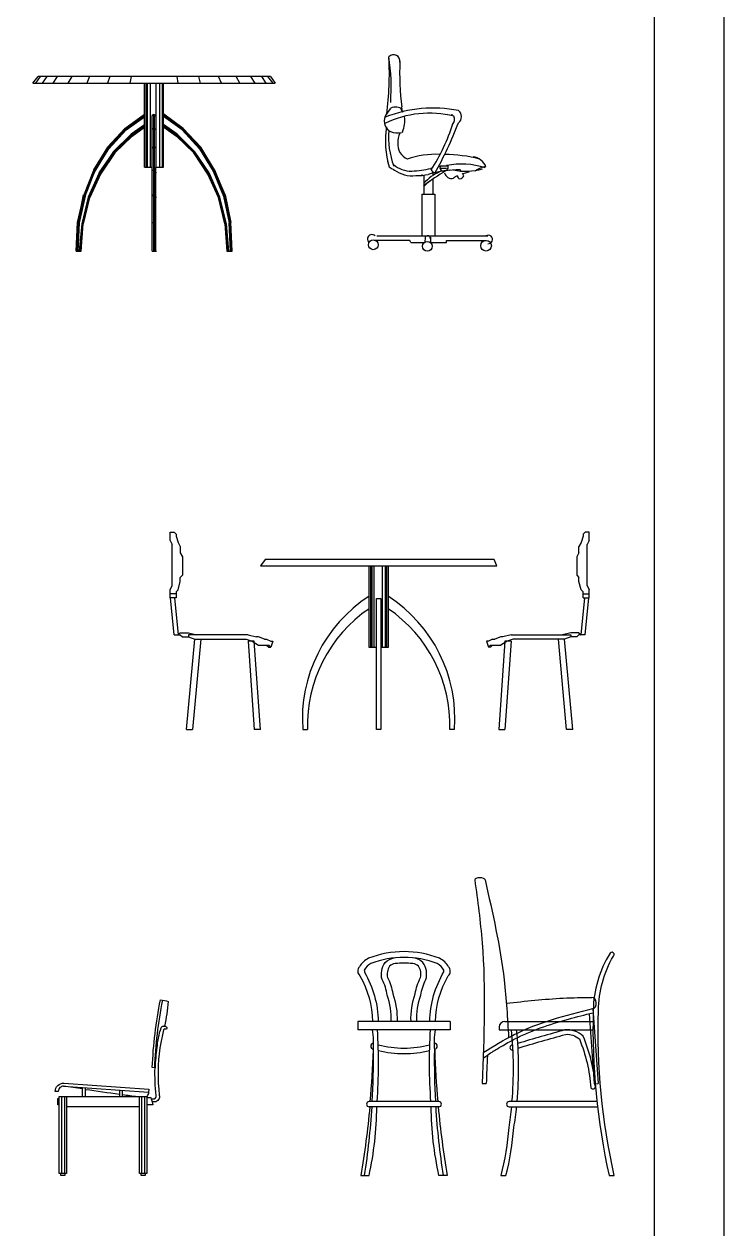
# Model space of a CAD drawing. Header units: inches. Extents: x 10 to 52.5, y 12.2 to 37.
# Drawn here: x 27.6 to 31, y 25.28 to 31.15 of the extents above; entities that cross this region are included whole.
import ezdxf

# ---------------------------------------------------------------- set-up
doc = ezdxf.new("R2010")
doc.units = ezdxf.units.IN
doc.header["$MEASUREMENT"] = 0
for name, color, linetype in [('02', 2, 'Continuous'), ('4', 4, 'Continuous'), ('kadrbm', 4, 'Continuous')]:
    doc.layers.add(name, color=color, linetype=linetype)

# ---------------------------------------------------------------- blocks, each defined once
blk = doc.blocks.new('kadrbm')
at = {"layer": 'kadrbm', "color": 4}
blk.add_lwpolyline([(0, 0), (0, 24.7972), (21, 24.7972), (21, 0), (0, 0)], close=True, dxfattribs=at)
blk.add_lwpolyline([(20.6631, 0.3257), (20.6631, 24.4603), (0.3369, 24.4603), (0.3369, 0.3257), (20.6631, 0.3257)], dxfattribs=at)

msp = doc.modelspace()

# ---------------------------------------------------------------- linework, layer by layer
at = {"layer": '02'}
for p, q in [((27.6389, 30.8576), (27.6648, 30.8899)), ((27.6389, 30.8576), (28.819, 30.8576)), ((27.6756, 30.8899), (27.6519, 30.8576)), ((28.7953, 30.8899), (27.6648, 30.8899)), ((27.708, 30.8899), (27.6842, 30.8576)), ((27.7382, 30.8576), (27.7597, 30.8899)), ((27.8115, 30.8576), (27.8309, 30.8899)), ((27.9151, 30.8899), (27.9021, 30.8576)), ((28.0143, 30.8899), (28.0035, 30.8576)), ((28.1136, 30.8576), (28.12, 30.8899)), ((28.1826, 30.4498), (28.1826, 30.8576)), ((28.1891, 30.8576), (28.1891, 30.4498)), ((28.1955, 30.8576), (28.1955, 30.4498)), ((28.2106, 30.8576), (28.2106, 30.4498)), ((28.2387, 30.8576), (28.2365, 30.0399)), ((28.2559, 30.8576), (28.2559, 30.4498)), ((28.2689, 30.8576), (28.2689, 30.4498)), ((28.2754, 30.4498), (28.2754, 30.8576)), ((28.3401, 30.8899), (28.3444, 30.8576)), ((28.4458, 30.8899), (28.4544, 30.8576)), ((28.558, 30.8576), (28.5429, 30.8899)), ((28.6464, 30.8576), (28.6292, 30.8899)), ((28.6982, 30.8899), (28.7198, 30.8576)), ((28.7521, 30.8899), (28.7737, 30.8576)), ((28.8082, 30.8576), (28.7823, 30.8899)), ((28.7953, 30.8899), (28.819, 30.8576)), ((28.0877, 30.6375), (28.1826, 30.7066)), ((28.0898, 30.6375), (28.1826, 30.7044)), ((28.0898, 30.6354), (28.1826, 30.7022)), ((28.1826, 30.6979), (28.092, 30.6332)), ((28.1826, 30.6958), (28.092, 30.6332)), ((28.0941, 30.631), (28.1826, 30.6936)), ((28.2193, 30.6979), (28.2214, 30.7022)), ((28.2193, 30.0399), (28.2193, 30.6979)), ((28.2214, 30.7022), (28.2214, 30.7044)), ((28.2236, 30.7044), (28.2257, 30.7066)), ((28.2257, 30.7066), (28.2322, 30.7044)), ((28.2279, 30.0399), (28.2279, 30.7066)), ((28.2344, 30.7022), (28.2322, 30.7044)), ((28.2322, 30.0399), (28.2322, 30.7044)), ((28.2344, 30.7022), (28.2365, 30.6979)), ((28.2775, 30.7022), (28.2754, 30.7022)), ((28.2754, 30.6979), (28.3681, 30.6332)), ((28.366, 30.6332), (28.2754, 30.6958)), ((28.366, 30.631), (28.2754, 30.6958)), ((28.2775, 30.7022), (28.2775, 30.7066)), ((28.3703, 30.6375), (28.2775, 30.7066)), ((28.3703, 30.6354), (28.2775, 30.7044)), ((28.2775, 30.7044), (28.3703, 30.6375)), ((28.3681, 30.6354), (28.2775, 30.7022)), ((28.0877, 30.6375), (28.0035, 30.5469)), ((28.0898, 30.6375), (28.0035, 30.5469)), ((28.0898, 30.6354), (28.0057, 30.5448)), ((28.092, 30.6332), (28.0078, 30.5404)), ((28.01, 30.5383), (28.0941, 30.631)), ((28.0316, 30.5253), (28.1179, 30.6095)), ((28.1179, 30.6095), (28.0337, 30.5232)), ((28.0337, 30.5232), (28.12, 30.6073)), ((28.12, 30.6073), (28.0359, 30.521)), ((28.0359, 30.521), (28.12, 30.6052)), ((28.1222, 30.6052), (28.038, 30.521)), ((28.0877, 30.6375), (28.0898, 30.6375)), ((28.0898, 30.6354), (28.0898, 30.6375)), ((28.0941, 30.631), (28.0898, 30.6354)), ((28.1179, 30.6095), (28.1826, 30.6569)), ((28.1826, 30.6548), (28.1179, 30.6095)), ((28.12, 30.6073), (28.1179, 30.6095)), ((28.1826, 30.6505), (28.12, 30.6073)), ((28.1826, 30.6461), (28.12, 30.6052)), ((28.12, 30.6052), (28.12, 30.6073)), ((28.1222, 30.6052), (28.12, 30.6052)), ((28.1826, 30.6461), (28.1222, 30.6052)), ((28.1222, 30.6008), (28.1826, 30.644)), ((28.1222, 30.6008), (28.1222, 30.6052)), ((28.2193, 30.6332), (28.2236, 30.6375)), ((28.2236, 30.6375), (28.2322, 30.6375)), ((28.2322, 30.6375), (28.2365, 30.6332)), ((28.3422, 30.6095), (28.2754, 30.6569)), ((28.3401, 30.6095), (28.2754, 30.6548)), ((28.2775, 30.6483), (28.2754, 30.6505)), ((28.3401, 30.6073), (28.2754, 30.6505)), ((28.2775, 30.644), (28.2775, 30.6483)), ((28.3379, 30.6052), (28.2775, 30.6483)), ((28.3401, 30.6073), (28.2775, 30.6483)), ((28.3379, 30.6008), (28.2775, 30.6461)), ((28.3379, 30.6052), (28.2775, 30.6461)), ((28.2775, 30.644), (28.3379, 30.6008)), ((28.3401, 30.6095), (28.3379, 30.6008)), ((28.3379, 30.6052), (28.3401, 30.6073)), ((28.4221, 30.521), (28.3379, 30.6052)), ((28.3422, 30.6095), (28.3401, 30.6095)), ((28.3401, 30.6095), (28.4264, 30.5232)), ((28.3401, 30.6073), (28.4242, 30.521)), ((28.3401, 30.6073), (28.4242, 30.5232)), ((28.4264, 30.5253), (28.3422, 30.6095)), ((28.3681, 30.6332), (28.366, 30.6332)), ((28.366, 30.6332), (28.366, 30.631)), ((28.366, 30.6332), (28.4501, 30.5404)), ((28.366, 30.631), (28.4501, 30.5383)), ((28.3681, 30.6354), (28.3681, 30.6332)), ((28.3681, 30.6354), (28.4523, 30.5448)), ((28.3681, 30.6332), (28.4523, 30.5404)), ((28.4544, 30.5469), (28.3703, 30.6375)), ((28.4566, 30.5469), (28.3703, 30.6375)), ((28.3703, 30.6354), (28.4544, 30.5448)), ((28.0035, 30.5469), (27.9345, 30.4369)), ((28.0035, 30.5469), (27.9366, 30.4369)), ((28.0057, 30.5448), (27.9366, 30.4347)), ((28.0057, 30.5448), (27.9388, 30.4347)), ((28.0057, 30.5448), (28.0035, 30.5469)), ((28.0078, 30.5404), (28.0057, 30.5448)), ((28.1222, 30.6008), (28.038, 30.5189)), ((28.2214, 30.5448), (28.2193, 30.5404)), ((28.2236, 30.5469), (28.2214, 30.5448)), ((28.2236, 30.5469), (28.2322, 30.5469)), ((28.2344, 30.5448), (28.2322, 30.5469)), ((28.2365, 30.5404), (28.2344, 30.5448)), ((28.4221, 30.5189), (28.3379, 30.6008)), ((28.4523, 30.5448), (28.4523, 30.5404)), ((28.4523, 30.5448), (28.5213, 30.4347)), ((28.4544, 30.5469), (28.4566, 30.5469)), ((28.5234, 30.4369), (28.4544, 30.5469)), ((28.5234, 30.4369), (28.4566, 30.5469)), ((27.9388, 30.4347), (28.0078, 30.5404)), ((28.0078, 30.5404), (27.941, 30.4304)), ((27.941, 30.4304), (28.01, 30.5383)), ((28.0316, 30.5253), (27.9625, 30.4218)), ((27.9625, 30.4218), (28.0337, 30.5232)), ((28.0337, 30.5232), (27.9647, 30.4218)), ((28.0359, 30.521), (27.9647, 30.4175)), ((28.0359, 30.521), (27.9668, 30.4175)), ((28.038, 30.5189), (27.969, 30.4153)), ((28.01, 30.5383), (28.0078, 30.5404)), ((28.0316, 30.5253), (28.0359, 30.521)), ((28.038, 30.521), (28.0359, 30.521)), ((28.038, 30.5189), (28.038, 30.521)), ((28.4242, 30.521), (28.4221, 30.521)), ((28.4221, 30.521), (28.4911, 30.4175)), ((28.4221, 30.521), (28.4932, 30.4175)), ((28.4911, 30.4153), (28.4221, 30.5189)), ((28.4264, 30.5232), (28.4242, 30.5232)), ((28.4242, 30.5232), (28.4242, 30.521)), ((28.4242, 30.5232), (28.4954, 30.4218)), ((28.4242, 30.521), (28.4932, 30.4175)), ((28.4264, 30.5253), (28.4264, 30.5232)), ((28.4976, 30.4218), (28.4264, 30.5253)), ((28.4264, 30.5232), (28.4954, 30.4218)), ((28.4501, 30.5404), (28.4501, 30.5383)), ((28.4523, 30.5404), (28.4501, 30.5404)), ((28.4501, 30.5404), (28.5191, 30.4304)), ((28.4501, 30.5383), (28.517, 30.4304)), ((28.4523, 30.5404), (28.5191, 30.4347)), ((27.9366, 30.4369), (27.887, 30.3118)), ((27.887, 30.3118), (27.9366, 30.4347)), ((27.9388, 30.4347), (27.8892, 30.3118)), ((27.941, 30.4304), (27.8913, 30.3118)), ((27.8935, 30.3074), (27.941, 30.4304)), ((27.9345, 30.4369), (27.9366, 30.4369)), ((27.9366, 30.4347), (27.9366, 30.4369)), ((27.941, 30.4304), (27.9388, 30.4347)), ((28.1826, 30.4498), (28.2193, 30.4498)), ((28.2193, 30.4347), (28.2365, 30.4347)), ((28.2236, 30.4369), (28.2214, 30.4347)), ((28.2344, 30.4347), (28.2322, 30.4369)), ((28.2365, 30.4498), (28.2754, 30.4498)), ((28.5191, 30.4304), (28.517, 30.4304)), ((28.517, 30.4304), (28.5666, 30.3074)), ((28.5191, 30.4347), (28.5191, 30.4304)), ((28.5191, 30.4347), (28.5234, 30.4347)), ((28.5191, 30.4347), (28.5688, 30.3118)), ((28.5191, 30.4304), (28.5688, 30.3118)), ((28.5213, 30.4347), (28.5709, 30.3118)), ((28.5234, 30.4369), (28.5234, 30.4347)), ((28.5752, 30.3139), (28.5234, 30.4369)), ((28.5234, 30.4369), (28.5731, 30.3118)), ((28.5731, 30.3139), (28.5234, 30.4369)), ((28.5234, 30.4347), (28.5709, 30.3118)), ((29.6213, 30.444), (29.6525, 30.444)), ((29.6237, 30.4556), (29.6597, 30.4556)), ((27.9625, 30.4218), (27.9086, 30.3031)), ((27.9625, 30.4218), (27.9108, 30.3031)), ((27.9129, 30.3031), (27.9647, 30.4175)), ((27.9668, 30.4175), (27.9151, 30.301)), ((27.969, 30.4153), (27.9172, 30.301)), ((27.9647, 30.4218), (27.9625, 30.4218)), ((27.9647, 30.4175), (27.9647, 30.4218)), ((27.9668, 30.4175), (27.9647, 30.4175)), ((27.969, 30.4153), (27.9668, 30.4175)), ((28.2387, 30.4175), (28.2365, 30.4175)), ((28.2408, 30.4218), (28.2387, 30.4218)), ((28.4911, 30.4175), (28.4911, 30.4153)), ((28.4932, 30.4175), (28.4911, 30.4175)), ((28.4911, 30.4175), (28.5429, 30.301)), ((28.5429, 30.301), (28.4911, 30.4153)), ((28.4954, 30.4218), (28.4932, 30.4175)), ((28.4932, 30.4175), (28.545, 30.3031)), ((28.4976, 30.4218), (28.4954, 30.4218)), ((28.5472, 30.3031), (28.4954, 30.4218)), ((28.5493, 30.3031), (28.4976, 30.4218)), ((29.5322, 30.414), (29.5322, 30.4093)), ((29.5411, 30.4086), (29.5411, 30.3176)), ((29.5857, 30.4193), (29.5857, 30.4083)), ((29.5857, 30.3912), (29.5857, 30.3176)), ((27.8568, 30.1802), (27.887, 30.3118)), ((27.8849, 30.3139), (27.859, 30.178)), ((27.859, 30.178), (27.8892, 30.3118)), ((27.8892, 30.3118), (27.8611, 30.178)), ((27.887, 30.3118), (27.8849, 30.3139)), ((27.887, 30.3118), (27.8913, 30.3118)), ((27.8935, 30.3074), (27.8913, 30.3118)), ((28.2193, 30.3118), (28.2236, 30.3118)), ((28.2236, 30.3139), (28.23, 30.3139)), ((28.2322, 30.3118), (28.23, 30.3139)), ((28.2322, 30.3118), (28.2365, 30.3118)), ((28.5688, 30.3118), (28.5666, 30.3074)), ((28.5688, 30.3118), (28.5731, 30.3118)), ((28.5688, 30.3118), (28.599, 30.178)), ((28.5709, 30.3118), (28.599, 30.178)), ((28.5731, 30.3139), (28.5731, 30.3118)), ((28.5731, 30.3139), (28.5752, 30.3139)), ((28.5731, 30.3139), (28.6011, 30.178)), ((28.5731, 30.3118), (28.6011, 30.1802)), ((28.5752, 30.3139), (28.6033, 30.1802)), ((29.5322, 30.3176), (29.5322, 30.1143)), ((29.5322, 30.3176), (29.5946, 30.3176)), ((29.5946, 30.3176), (29.5946, 30.1143)), ((27.8935, 30.3074), (27.8655, 30.178)), ((27.9086, 30.3031), (27.8784, 30.1737)), ((27.9129, 30.3031), (27.8806, 30.1737)), ((27.9129, 30.3031), (27.8827, 30.1737)), ((27.8827, 30.1737), (27.9151, 30.301)), ((27.9151, 30.301), (27.8849, 30.1737)), ((27.8849, 30.1737), (27.9172, 30.301)), ((27.9086, 30.3031), (27.9129, 30.3031)), ((27.9151, 30.301), (27.9129, 30.3031)), ((27.9172, 30.301), (27.9151, 30.301)), ((28.2387, 30.3031), (28.2365, 30.301)), ((28.2387, 30.3031), (28.2408, 30.3031)), ((28.545, 30.301), (28.5429, 30.301)), ((28.5752, 30.1737), (28.5429, 30.301)), ((28.5731, 30.1737), (28.5429, 30.301)), ((28.545, 30.3031), (28.545, 30.301)), ((28.545, 30.3031), (28.5493, 30.3031)), ((28.545, 30.3031), (28.5774, 30.1737)), ((28.545, 30.301), (28.5752, 30.1737)), ((28.5817, 30.1737), (28.5493, 30.3031)), ((28.5666, 30.3074), (28.5946, 30.178)), ((27.8504, 30.0399), (27.8568, 30.1802)), ((27.8525, 30.0399), (27.859, 30.178)), ((27.8611, 30.178), (27.8547, 30.0399)), ((27.8568, 30.1802), (27.859, 30.178)), ((27.859, 30.178), (27.8655, 30.178)), ((27.8655, 30.178), (27.859, 30.0399)), ((27.8784, 30.1737), (27.8655, 30.0399)), ((27.8806, 30.1737), (27.8698, 30.0399)), ((27.8741, 30.0399), (27.8849, 30.1737)), ((27.8784, 30.1737), (27.8849, 30.1737)), ((28.2193, 30.178), (28.2214, 30.178)), ((28.2236, 30.1802), (28.2214, 30.178)), ((28.2236, 30.1802), (28.2322, 30.1802)), ((28.2344, 30.178), (28.2322, 30.1802)), ((28.2344, 30.178), (28.2365, 30.178)), ((28.5731, 30.1737), (28.5817, 30.1737)), ((28.5731, 30.1737), (28.5839, 30.0399)), ((28.5774, 30.1737), (28.5882, 30.0399)), ((28.5925, 30.0399), (28.5817, 30.1737)), ((28.5946, 30.178), (28.6011, 30.178)), ((28.6011, 30.0399), (28.5946, 30.178)), ((28.6033, 30.0399), (28.5968, 30.178)), ((28.6011, 30.1802), (28.6011, 30.178)), ((28.6011, 30.1802), (28.6033, 30.1802)), ((28.6011, 30.1802), (28.6076, 30.0399)), ((28.6011, 30.178), (28.6076, 30.0399)), ((29.4742, 30.0929), (29.3003, 30.0929)), ((29.3137, 30.1143), (29.8532, 30.1143)), ((29.4787, 30.0822), (29.4742, 30.0929)), ((29.4787, 30.0822), (29.5432, 30.0822)), ((29.5484, 30.0823), (29.5492, 30.1083)), ((29.571, 30.0842), (29.5708, 30.085)), ((29.5746, 30.1082), (29.5746, 30.0819)), ((29.5746, 30.0822), (29.6526, 30.0822)), ((29.6526, 30.0822), (29.6526, 30.0929)), ((29.6526, 30.0929), (29.8443, 30.0929)), ((27.8504, 30.0399), (27.8741, 30.0399)), ((28.2193, 30.0399), (28.2408, 30.0399)), ((28.5839, 30.0399), (28.6097, 30.0399)), ((28.307, 28.6732), (28.327, 28.6732)), ((28.307, 28.6332), (28.307, 28.6732)), ((28.337, 28.6632), (28.327, 28.6732)), ((30.3267, 28.6732), (30.3167, 28.6632)), ((30.3467, 28.6732), (30.3267, 28.6732)), ((30.3467, 28.6332), (30.3467, 28.6732)), ((28.307, 28.6632), (28.307, 28.6632)), ((28.307, 28.6532), (28.307, 28.6532)), ((28.307, 28.6332), (28.307, 28.6332)), ((28.307, 28.6332), (28.317, 28.6132)), ((28.317, 28.4132), (28.317, 28.6132)), ((28.337, 28.6632), (28.337, 28.6632)), ((28.337, 28.6632), (28.337, 28.6532)), ((28.337, 28.6532), (28.347, 28.6232)), ((28.337, 28.6532), (28.337, 28.6532)), ((28.347, 28.6232), (28.357, 28.6032)), ((30.3067, 28.6232), (30.2967, 28.6032)), ((30.3167, 28.6532), (30.3067, 28.6232)), ((30.3167, 28.6632), (30.3167, 28.6532)), ((30.3167, 28.6632), (30.3167, 28.6632)), ((30.3167, 28.6532), (30.3167, 28.6532)), ((30.3467, 28.6332), (30.3367, 28.6132)), ((30.3367, 28.4132), (30.3367, 28.6132)), ((30.3467, 28.6632), (30.3467, 28.6632)), ((30.3467, 28.6532), (30.3467, 28.6532)), ((30.3467, 28.6332), (30.3467, 28.6332)), ((28.317, 28.6032), (28.317, 28.6032)), ((28.317, 28.5732), (28.317, 28.5732)), ((28.357, 28.6032), (28.357, 28.5732)), ((28.357, 28.5732), (28.367, 28.5532)), ((28.367, 28.5532), (28.367, 28.4632)), ((30.2967, 28.5732), (30.2867, 28.5532)), ((30.2867, 28.5532), (30.2867, 28.4632)), ((30.2967, 28.5732), (30.2967, 28.6032)), ((30.3367, 28.6032), (30.3367, 28.6032)), ((30.3367, 28.5732), (30.3367, 28.5732)), ((28.317, 28.5432), (28.317, 28.5432)), ((28.317, 28.5132), (28.317, 28.5132)), ((29.2758, 28.1119), (29.2758, 28.5085)), ((29.3681, 28.5085), (29.3681, 28.1119)), ((30.3367, 28.5432), (30.3367, 28.5432)), ((30.3367, 28.5132), (30.3367, 28.5132)), ((28.317, 28.4832), (28.317, 28.4832)), ((28.317, 28.4532), (28.317, 28.4532)), ((28.317, 28.4332), (28.317, 28.4332)), ((28.347, 28.3932), (28.357, 28.4332)), ((28.367, 28.4632), (28.357, 28.4532)), ((28.357, 28.4332), (28.357, 28.4532)), ((30.2867, 28.4632), (30.2967, 28.4532)), ((30.2967, 28.4332), (30.2967, 28.4532)), ((30.3067, 28.3932), (30.2967, 28.4332)), ((30.3367, 28.4832), (30.3367, 28.4832)), ((30.3367, 28.4532), (30.3367, 28.4532)), ((30.3367, 28.4332), (30.3367, 28.4332)), ((28.307, 28.3932), (28.317, 28.4132)), ((28.307, 28.3532), (28.307, 28.3932)), ((28.307, 28.3832), (28.307, 28.3832)), ((28.317, 28.4132), (28.317, 28.4132)), ((28.337, 28.3832), (28.347, 28.3932)), ((28.337, 28.3832), (28.337, 28.3832)), ((28.337, 28.3832), (28.337, 28.3532)), ((30.3167, 28.3832), (30.3067, 28.3932)), ((30.3167, 28.3832), (30.3167, 28.3832)), ((30.3167, 28.3532), (30.3167, 28.3832)), ((30.3367, 28.4132), (30.3467, 28.3932)), ((30.3367, 28.4132), (30.3367, 28.4132)), ((30.3467, 28.3532), (30.3467, 28.3932)), ((30.3467, 28.3832), (30.3467, 28.3832)), ((28.307, 28.3732), (28.307, 28.3732)), ((28.337, 28.3732), (28.307, 28.3732)), ((28.307, 28.3532), (28.307, 28.3532)), ((28.337, 28.3532), (28.307, 28.3532)), ((28.327, 28.1732), (28.309, 28.3532)), ((28.317, 28.3732), (28.317, 28.3732)), ((28.327, 28.3732), (28.327, 28.3732)), ((28.327, 28.3532), (28.327, 28.3532)), ((28.329, 28.3532), (28.347, 28.1732)), ((28.337, 28.3732), (28.337, 28.3732)), ((30.3067, 28.1732), (30.3247, 28.3532)), ((30.3167, 28.3732), (30.3467, 28.3732)), ((30.3167, 28.3732), (30.3167, 28.3732)), ((30.3167, 28.3532), (30.3467, 28.3532)), ((30.3267, 28.3732), (30.3267, 28.3732)), ((30.3267, 28.1732), (30.3447, 28.3532)), ((30.3267, 28.3532), (30.3267, 28.3532)), ((30.3367, 28.3732), (30.3367, 28.3732)), ((30.3467, 28.3732), (30.3467, 28.3732)), ((30.3467, 28.3532), (30.3467, 28.3532)), ((28.327, 28.1732), (28.327, 28.1732)), ((28.327, 28.1732), (28.357, 28.1732)), ((28.337, 28.1732), (28.337, 28.1732)), ((28.347, 28.1732), (28.357, 28.1832)), ((28.347, 28.1732), (28.347, 28.1732)), ((28.357, 28.1832), (28.357, 28.1832)), ((28.357, 28.1832), (28.397, 28.1832)), ((28.357, 28.1732), (28.357, 28.1732)), ((28.357, 28.1732), (28.367, 28.1632)), ((28.367, 28.1632), (28.397, 28.1632)), ((28.377, 28.1832), (28.377, 28.1832)), ((28.377, 28.1632), (28.377, 28.1632)), ((28.387, 28.1832), (28.387, 28.1832)), ((28.387, 27.7132), (28.427, 28.1532)), ((28.397, 28.1832), (28.397, 28.1832)), ((28.397, 28.1832), (28.437, 28.1732)), ((28.397, 28.1732), (28.397, 28.1632)), ((28.687, 28.1732), (28.397, 28.1732)), ((28.397, 28.1632), (28.427, 28.1532)), ((28.417, 28.1732), (28.417, 28.1732)), ((28.457, 28.1532), (28.417, 27.7132)), ((28.427, 28.1732), (28.427, 28.1732)), ((28.427, 28.1532), (28.427, 28.1532)), ((28.427, 28.1532), (28.677, 28.1532)), ((28.437, 28.1532), (28.437, 28.1532)), ((28.447, 28.1532), (28.447, 28.1532)), ((28.457, 28.1732), (28.457, 28.1732)), ((28.457, 28.1532), (28.457, 28.1532)), ((28.467, 28.1732), (28.467, 28.1732)), ((28.477, 28.1732), (28.477, 28.1732)), ((28.497, 28.1732), (28.497, 28.1732)), ((28.507, 28.1732), (28.507, 28.1732)), ((28.517, 28.1532), (28.517, 28.1532)), ((28.537, 28.1732), (28.537, 28.1732)), ((28.547, 28.1732), (28.547, 28.1732)), ((28.577, 28.1732), (28.577, 28.1732)), ((28.587, 28.1732), (28.587, 28.1732)), ((28.607, 28.1732), (28.607, 28.1732)), ((28.617, 28.1732), (28.617, 28.1732)), ((28.627, 28.1732), (28.627, 28.1732)), ((28.657, 28.1732), (28.657, 28.1732)), ((28.667, 28.1732), (28.667, 28.1732)), ((28.677, 28.1532), (28.707, 28.1432)), ((28.687, 28.1732), (28.727, 28.1632)), ((28.687, 28.1432), (28.717, 27.7132)), ((28.717, 28.1432), (28.687, 28.1432)), ((28.687, 28.1432), (28.687, 28.1432)), ((28.697, 28.1432), (28.697, 28.1432)), ((28.707, 28.1432), (28.707, 28.1432)), ((28.707, 28.1432), (28.737, 28.1232)), ((28.747, 27.7132), (28.717, 28.1432)), ((28.717, 28.1432), (28.717, 28.1432)), ((28.737, 28.1632), (28.727, 28.1632)), ((28.767, 28.1532), (28.737, 28.1632)), ((28.767, 28.1532), (28.767, 28.1532)), ((28.767, 28.1532), (28.777, 28.1532)), ((28.777, 28.1532), (28.797, 28.1432)), ((28.797, 28.1432), (28.807, 28.1432)), ((28.797, 28.1432), (28.797, 28.1432)), ((28.807, 28.1432), (28.797, 28.1132)), ((28.807, 28.1432), (28.807, 28.1432)), ((29.8467, 28.1432), (29.8567, 28.1132)), ((29.8567, 28.1432), (29.8467, 28.1432)), ((29.8467, 28.1432), (29.8467, 28.1432)), ((29.8767, 28.1532), (29.8567, 28.1432)), ((29.8567, 28.1432), (29.8567, 28.1432)), ((29.8767, 28.1532), (29.8867, 28.1532)), ((29.9167, 28.1632), (29.8867, 28.1532)), ((29.8867, 28.1532), (29.8867, 28.1532)), ((29.9367, 28.1432), (29.9067, 27.7132)), ((29.9267, 28.1632), (29.9167, 28.1632)), ((29.9467, 28.1432), (29.9167, 28.1232)), ((29.9667, 28.1732), (29.9267, 28.1632)), ((29.9667, 28.1432), (29.9367, 27.7132)), ((29.9367, 28.1432), (29.9367, 28.1432)), ((29.9667, 28.1432), (29.9367, 28.1432)), ((29.9767, 28.1532), (29.9467, 28.1432)), ((29.9467, 28.1432), (29.9467, 28.1432)), ((29.9567, 28.1432), (29.9567, 28.1432)), ((29.9667, 28.1732), (30.2567, 28.1732)), ((29.9667, 28.1432), (29.9667, 28.1432)), ((30.2267, 28.1532), (29.9767, 28.1532)), ((29.9867, 28.1732), (29.9867, 28.1732)), ((29.9967, 28.1732), (29.9967, 28.1732)), ((30.0267, 28.1732), (30.0267, 28.1732)), ((30.0367, 28.1732), (30.0367, 28.1732)), ((30.0467, 28.1732), (30.0467, 28.1732)), ((30.0667, 28.1732), (30.0667, 28.1732)), ((30.0767, 28.1732), (30.0767, 28.1732)), ((30.1067, 28.1732), (30.1067, 28.1732)), ((30.1167, 28.1732), (30.1167, 28.1732)), ((30.1367, 28.1532), (30.1367, 28.1532)), ((30.1467, 28.1732), (30.1467, 28.1732)), ((30.1567, 28.1732), (30.1567, 28.1732)), ((30.1767, 28.1732), (30.1767, 28.1732)), ((30.1867, 28.1732), (30.1867, 28.1732)), ((30.1967, 28.1732), (30.1967, 28.1732)), ((30.2367, 27.7132), (30.1967, 28.1532)), ((30.1967, 28.1532), (30.1967, 28.1532)), ((30.2067, 28.1532), (30.2067, 28.1532)), ((30.2567, 28.1832), (30.2167, 28.1732)), ((30.2167, 28.1532), (30.2167, 28.1532)), ((30.2267, 28.1732), (30.2267, 28.1732)), ((30.2567, 28.1632), (30.2267, 28.1532)), ((30.2667, 27.7132), (30.2267, 28.1532)), ((30.2267, 28.1532), (30.2267, 28.1532)), ((30.2367, 28.1732), (30.2367, 28.1732)), ((30.2567, 28.1832), (30.2567, 28.1832)), ((30.2967, 28.1832), (30.2567, 28.1832)), ((30.2567, 28.1732), (30.2567, 28.1632)), ((30.2867, 28.1632), (30.2567, 28.1632)), ((30.2667, 28.1832), (30.2667, 28.1832)), ((30.2767, 28.1832), (30.2767, 28.1832)), ((30.2767, 28.1632), (30.2767, 28.1632)), ((30.2967, 28.1732), (30.2867, 28.1632)), ((30.2967, 28.1832), (30.3067, 28.1732)), ((30.2967, 28.1832), (30.2967, 28.1832)), ((30.3267, 28.1732), (30.2967, 28.1732)), ((30.2967, 28.1732), (30.2967, 28.1732)), ((30.3067, 28.1732), (30.3067, 28.1732)), ((30.3167, 28.1732), (30.3167, 28.1732)), ((30.3267, 28.1732), (30.3267, 28.1732)), ((28.737, 28.1232), (28.787, 28.1232)), ((28.777, 28.1232), (28.787, 28.1132)), ((28.797, 28.1132), (28.787, 28.1232)), ((28.787, 28.1132), (28.797, 28.1132)), ((28.787, 28.1132), (28.787, 28.1132)), ((28.797, 28.1132), (28.797, 28.1132)), ((29.3115, 28.1119), (29.2758, 28.1119)), ((29.3681, 28.1119), (29.3325, 28.1119)), ((29.8567, 28.1132), (29.8667, 28.1232)), ((29.8667, 28.1132), (29.8567, 28.1132)), ((29.8567, 28.1132), (29.8567, 28.1132)), ((29.8767, 28.1232), (29.8667, 28.1132)), ((29.8667, 28.1232), (29.9167, 28.1232)), ((29.8667, 28.1132), (29.8667, 28.1132)), ((28.387, 27.7132), (28.417, 27.7132)), ((28.387, 27.7132), (28.387, 27.7132)), ((28.397, 27.7132), (28.397, 27.7132)), ((28.407, 27.7132), (28.407, 27.7132)), ((28.417, 27.7132), (28.417, 27.7132)), ((28.747, 27.7132), (28.717, 27.7132)), ((28.717, 27.7132), (28.717, 27.7132)), ((28.727, 27.7132), (28.727, 27.7132)), ((28.737, 27.7132), (28.737, 27.7132)), ((28.747, 27.7132), (28.747, 27.7132)), ((28.9526, 27.7132), (28.9757, 27.7132)), ((29.6913, 27.7132), (29.6682, 27.7132)), ((29.9067, 27.7132), (29.9067, 27.7132)), ((29.9067, 27.7132), (29.9367, 27.7132)), ((29.9167, 27.7132), (29.9167, 27.7132)), ((29.9267, 27.7132), (29.9267, 27.7132)), ((29.9367, 27.7132), (29.9367, 27.7132)), ((30.2667, 27.7132), (30.2367, 27.7132)), ((30.2367, 27.7132), (30.2367, 27.7132)), ((30.2467, 27.7132), (30.2467, 27.7132)), ((30.2567, 27.7132), (30.2567, 27.7132)), ((30.2667, 27.7132), (30.2667, 27.7132)), ((30.3455, 26.3296), (30.3699, 25.9893)), ((30.3637, 26.3547), (30.3898, 25.9907)), ((27.7892, 25.9772), (28.203, 25.9482)), ((29.8255, 25.9907), (29.8454, 25.9907)), ((30.3699, 25.9893), (30.3898, 25.9907)), ((27.7783, 25.9272), (27.7783, 25.5522)), ((27.7933, 25.9272), (27.7933, 25.5522)), ((28.1683, 25.9272), (28.1683, 25.5522)), ((28.1833, 25.9272), (28.1833, 25.5522)), ((28.2153, 25.9154), (28.2196, 25.9004))]:
    msp.add_line(p, q, dxfattribs=at)
for points in [[(28.747, 28.5085), (29.8978, 28.5085), (29.8844, 28.5402), (28.7692, 28.5402)], [(29.3115, 28.3511), (29.3325, 28.3511), (29.3325, 27.7132), (29.3115, 27.7132)]]:
    msp.add_lwpolyline(points, close=True, dxfattribs=at)
for points in [[(29.5708, 26.2927, -0.129645), (29.6397, 26.5345, 0.00392), (29.6396, 26.5416, 0.154371), (29.6064, 26.5739, 0.188293), (29.2845, 26.5739, 0.151529), (29.2517, 26.5423, -0.029679), (29.2529, 26.5316, -0.128172), (29.3201, 26.2922, -0.129645)], [(29.3834, 26.2922, 0.096883), (29.3634, 26.4203, 0.090256), (29.3389, 26.496, -0.22675), (29.3534, 26.5794, -0.150682), (29.3979, 26.6017)], [(29.4794, 26.2922, -0.094084), (29.5002, 26.4271, -0.083725), (29.5257, 26.5062, 0.206453), (29.5162, 26.5609, 0.138849), (29.4884, 26.5741, 0.050725), (29.4025, 26.5741, 0.138849), (29.3747, 26.5609, 0.206453), (29.3652, 26.5062, -0.083725), (29.3907, 26.4271, -0.094084), (29.4115, 26.2922, -0.094084)], [(29.5075, 26.2922, -0.096883), (29.5275, 26.4203, -0.090256), (29.552, 26.496, 0.22675), (29.5375, 26.5794, 0.150682), (29.493, 26.6017)], [(28.2742, 26.2694, 0.223832), (28.2621, 26.2592, 0.070759), (28.2427, 26.1656, 0.070759)]]:
    msp.add_lwpolyline(points, format="xyb", dxfattribs=at)
for centre, radius in [((29.2959, 30.0715), 0.024), ((29.559, 30.064), 0.0241), ((29.8445, 30.0669), 0.026)]:
    msp.add_circle(centre, radius, dxfattribs=at)
for centre, radius, start, end in [((27.9553, 30.8981), 1.4188, 352.29304, 3.35652), ((29.3944, 30.9651), 0.0312, 350.13419, 136.7357), ((28.3391, 30.8342), 1.0438, 356.16526, 8.3873), ((30.8438, 30.9088), 1.4198, 177.72961, 186.81529), ((29.5871, 30.098), 0.6384, 78.85112, 111.43441), ((29.2116, 30.8287), 0.1924, 319.63344, 331.43933), ((29.4037, 30.6848), 0.0568, 52.09613, 113.9195), ((29.3557, 30.6758), 0.0945, 27.26866, 38.66864), ((29.4678, 30.7363), 0.0358, 170.07666, 211.69662), ((29.6873, 30.6949), 0.0375, 308.34079, 51.65921), ((29.4083, 30.6744), 0.0595, 144.51617, 240.54121), ((29.5696, 30.2157), 0.4961, 76.13141, 115.93647), ((29.3147, 30.6771), 0.1347, 335.80042, 7.29707), ((28.0645, 31.2904), 1.7607, 330.34785, 339.20992), ((29.6659, 30.6603), 0.047, 101.78924, 103.46155), ((29.6824, 30.6872), 0.0174, 94.35972, 115.64101), ((28.9489, 30.8497), 0.7464, 348.68934, 348.78631), ((29.6527, 30.6824), 0.0388, 319.26955, 22.68994), ((29.8025, 30.5781), 0.4478, 171.32858, 196.58116), ((29.7423, 30.5918), 0.3724, 174.43036, 201.60454), ((29.4122, 30.704), 0.088, 247.74407, 283.46295), ((29.5261, 30.568), 0.1114, 155.68773, 204.99376), ((29.6684, 30.5303), 0.2477, 158.12387, 159.59942), ((28.6415, 31.0128), 1.1003, 328.36387, 341.29691), ((29.5072, 30.5763), 0.0989, 213.97654, 242.04903), ((29.6037, 30.0557), 0.4561, 87.99707, 108.25592), ((29.6445, 29.8355), 0.6748, 75.53086, 90.07067), ((29.7703, 30.4201), 0.0803, 22.96822, 81.73654), ((28.6155, 30.6013), 0.7611, 350.35165, 350.58322), ((29.4839, 30.5508), 0.1434, 215.52189, 216.97435), ((29.5112, 30.6562), 0.2478, 235.73112, 243.05791), ((29.4787, 30.5575), 0.1276, 228.39971, 272.00253), ((29.4839, 30.5508), 0.1434, 233.65222, 277.30936), ((29.431, 31.1682), 0.74, 274.03759, 281.34984), ((30.2112, 29.4865), 1.0999, 120.67251, 127.62301), ((29.7293, 30.1906), 0.2608, 114.61838, 136.19429), ((29.7083, 29.937), 0.4985, 88.71872, 106.89927), ((29.5968, 30.4437), 0.0202, 173.34558, 289.33481), ((29.431, 31.1682), 0.74, 284.15751, 285.63507), ((29.6345, 30.4458), 0.0146, 137.86621, 294.32985), ((29.6437, 30.4487), 0.0165, 258.80244, 33.31333), ((29.7261, 30.0993), 0.365, 71.83901, 101.62002), ((29.8109, 30.0647), 0.3964, 110.76018, 111.4294), ((29.744, 30.7353), 0.3059, 258.65185, 285.64332), ((29.7388, 30.4351), 0.0194, 179.24615, 194.31726), ((29.6689, 30.7225), 0.3103, 281.21737, 287.62444), ((29.8596, 30.3355), 0.1169, 97.5369, 126.06592), ((29.5112, 30.6562), 0.2478, 267.90367, 282.16195), ((29.8109, 30.0647), 0.3964, 124.62284, 132.89472), ((29.6777, 30.43), 0.0359, 194.56137, 283.51064), ((29.7189, 30.3622), 0.0464, 107.01145, 134.91654), ((29.7184, 30.4053), 0.0131, 174.22657, 265.38404), ((29.7063, 30.4269), 0.0364, 287.63946, 326.10086), ((29.7026, 30.3934), 0.0364, 21.25421, 42.75607), ((29.2889, 30.1004), 0.0211, 41.35261, 239.03624), ((29.5619, 30.1012), 0.0145, 26.29431, 151.89663), ((29.5602, 30.0902), 0.0156, 125.99419, 133.80542), ((29.5602, 30.0902), 0.0156, 57.38448, 61.19283), ((29.8555, 30.0972), 0.0205, 263.58537, 123.19962), ((29.6614, 27.7647), 0.7106, 122.86221, 184.15612), ((28.9825, 27.7647), 0.7106, 355.84388, 57.13779), ((29.659, 27.7346), 0.6836, 124.09273, 181.79917), ((28.9849, 27.7346), 0.6836, 358.20083, 55.90727), ((30.2928, 25.9861), 2.0636, 168.56762, 177.73915), ((29.1287, 26.0395), 0.8949, 171.89998, 178.21193)]:
    msp.add_arc(centre, radius, start, end, dxfattribs=at)
for centre, major_axis, ratio in [((29.8148, 26.9807), (-0.0251, 0), 0.42168), ((30.3618, 26.3819), (-0.0019, 0.0272), 0.687896)]:
    msp.add_ellipse(centre, major_axis=major_axis, ratio=ratio, start_param=3.141593, end_param=6.283185, dxfattribs=at)
for points in [[(29.7897, 26.9807), (29.8254, 26.6756), (29.8254, 25.9907)], [(29.8398, 26.9807), (29.9325, 26.4941), (29.9543, 26.2141)]]:
    msp.add_spline(points, degree=3, dxfattribs=at)
for points, knots in [([(29.9435, 26.3807), (30.0356, 26.3911), (30.1741, 26.4066), (30.3132, 26.4086), (30.3598, 26.4091)], [0, 0, 0, 0, 277.762157, 417.490783, 417.490783, 417.490783, 417.490783]), ([(29.8302, 26.1142), (29.8619, 26.1363), (29.8763, 26.1453), (29.903, 26.1616), (29.9153, 26.1689), (29.9377, 26.182), (29.9478, 26.1878), (29.9667, 26.1981), (29.9753, 26.2027), (29.9891, 26.2098), (29.9941, 26.2123), (30.0042, 26.2172), (30.0092, 26.2197), (30.0245, 26.2268), (30.0348, 26.2314), (30.0658, 26.2447), (30.0868, 26.253), (30.153, 26.277), (30.1992, 26.2911), (30.2854, 26.3147), (30.3252, 26.3247), (30.3652, 26.3345)], [6.567349, 6.567349, 6.567349, 6.567349, 57.605071, 57.605071, 100.817764, 100.817764, 136.359301, 136.359301, 166.555548, 166.555548, 183.850612, 183.850612, 201.145676, 201.145676, 235.735805, 235.735805, 304.916062, 304.916062, 450.924296, 450.924296, 573.356824, 573.356824, 573.356824, 573.356824]), ([(29.8313, 26.1407), (29.8805, 26.1715), (30.0442, 26.2737), (30.2318, 26.3224), (30.3637, 26.3547)], [0, 0, 0, 0, 173.636938, 576.738219, 576.738219, 576.738219, 576.738219])]:
    msp.add_open_spline(points, degree=3, knots=knots, dxfattribs=at)
msp.add_open_spline([(29.8508, 26.1284), (29.8492, 26.0814), (29.8473, 26.0349), (29.8454, 25.9907)], degree=3, dxfattribs=at)
at = {"layer": '4'}
for p, q in [((29.2823, 28.5085), (29.2823, 28.1119)), ((29.2881, 28.5085), (29.2881, 28.1119)), ((29.2983, 28.5085), (29.2983, 28.1119)), ((29.339, 28.5085), (29.339, 28.1119)), ((29.3536, 28.5085), (29.3536, 28.1119)), ((29.3609, 28.5085), (29.3609, 28.1119)), ((29.6704, 26.2922), (29.2204, 26.2922)), ((29.2204, 26.2922), (29.2204, 26.2522)), ((29.6704, 26.2922), (29.6704, 26.2522)), ((29.9084, 26.2642), (29.9084, 26.2522)), ((29.9364, 26.2922), (30.365, 26.2922)), ((29.6704, 26.2522), (29.2204, 26.2522)), ((29.9084, 26.2522), (30.3648, 26.2522)), ((27.8033, 25.9272), (27.8033, 25.5522)), ((28.0608, 25.9582), (28.0608, 25.9272)), ((28.1933, 25.9272), (28.1933, 25.5522)), ((29.6154, 25.9022), (29.2755, 25.9022)), ((29.6154, 25.8772), (29.2755, 25.8772))]:
    msp.add_line(p, q, dxfattribs=at)
for points in [[(29.5988, 26.2922, -0.125932), (29.6604, 26.5143, 0.416998), (29.6625, 26.5579, 0.14915), (29.6178, 26.5995, 0.189664), (29.2731, 26.5995, 0.14915), (29.2284, 26.5579, 0.416998), (29.2305, 26.5143, -0.125932), (29.2921, 26.2922)], [(28.1933, 25.9222), (28.2133, 25.9222), (28.2153, 25.9154), (28.2306, 25.9154, 0.377327), (28.2398, 25.9317, -0.037609), (28.2342, 26.0674), (28.2208, 26.0679, -0.040047), (28.2603, 26.3972, -0.06261), (28.2983, 26.3895, -0.02684), (28.2801, 26.2697, -0.041543)], [(28.2742, 26.2694, -0.09345), (28.2849, 26.269, -0.268878), (28.2917, 26.2606, -0.565838), (28.2838, 26.2548, 0.515317), (28.2752, 26.251), (28.2576, 26.1641, 0.064213), (28.2546, 25.934, -0.46578), (28.2324, 25.9004), (28.2196, 25.9004), (28.2234, 25.8872), (28.1933, 25.8872)], [(29.2912, 25.9022, 0.017304), (29.2962, 26.1526, 0.061516), (29.2921, 26.2522)], [(29.3146, 25.9022, 0.034363), (29.3162, 26.2522)], [(29.5763, 25.9022, -0.034363), (29.5747, 26.2522)], [(29.5997, 25.9022, -0.017304), (29.5947, 26.1526, -0.061516), (29.5988, 26.2522)], [(29.9707, 25.9022, 0.048388), (29.9684, 26.2522)], [(29.9957, 25.9022, 0.048388), (29.9934, 26.2522)], [(30.0005, 26.1627, -0.006232), (30.2318, 26.2293, -0.204945), (30.2984, 26.2076, -0.082507), (30.3541, 25.9688, 0.860106), (30.3758, 25.9803, 0.078644), (30.3169, 26.2205, 0.222498), (30.2277, 26.251, 0.006145), (29.9991, 26.1853)], [(27.8808, 25.9639, -0.000877), (27.7892, 25.9772, 0.424475), (27.7633, 25.9522), (27.7483, 25.9522, -0.424475), (27.7897, 25.9922), (28.2041, 25.9632), (28.203, 25.9482, -0.123866), (28.1933, 25.9272)], [(27.8958, 25.9617, 0.001579), (28.0608, 25.9388)], [(28.0758, 25.9367, 0.000682), (28.1471, 25.9272)], [(29.2791, 25.8772, -0.01857), (29.2354, 25.5422), (29.2754, 25.5422, 0.052495), (29.313, 25.8772, 0.052495)], [(29.2534, 25.5422, 0.023285), (29.2898, 25.8772)], [(29.6118, 25.8772, 0.01857), (29.6554, 25.5422), (29.6154, 25.5422, -0.052495), (29.5779, 25.8772, -0.052495)], [(29.6374, 25.5422, -0.023285), (29.6011, 25.8772)], [(29.9683, 25.8772, -0.013998), (29.9549, 25.7766, -0.040474), (29.9164, 25.5422), (29.9414, 25.5422, 0.040474), (29.9799, 25.7766, 0.013998), (29.9933, 25.8772)], [(30.3839, 25.9022), (29.9567, 25.9022, 1), (29.9567, 25.8772), (30.3867, 25.8772)]]:
    msp.add_lwpolyline(points, format="xyb", dxfattribs=at)
msp.add_lwpolyline([(30.4684, 25.5422, -0.061834), (30.391, 26.3453, -0.125568), (30.4639, 26.6107, 1.182886), (30.4482, 26.6238, 0.137497), (30.366, 26.3453, 0.061834), (30.4434, 25.5422)], format="xyb", close=True, dxfattribs=at)
for points in [[(27.7683, 25.8872), (27.7603, 25.8872), (27.7603, 25.9172), (27.7683, 25.9172)], [(27.7683, 25.9272), (28.1933, 25.9272)], [(27.8033, 25.5522), (27.7683, 25.5522), (27.7683, 25.9272)], [(27.8808, 25.9272), (27.8808, 25.9702)], [(27.8958, 25.9272), (27.8958, 25.9702)], [(28.0758, 25.9272), (28.0758, 25.9571)], [(28.1933, 25.5522), (28.1583, 25.5522), (28.1583, 25.9272)], [(28.1583, 25.8772), (27.8033, 25.8772)], [(27.7958, 25.5522), (27.7958, 25.5422), (27.7758, 25.5422), (27.7758, 25.5522)], [(28.1858, 25.5522), (28.1858, 25.5422), (28.1658, 25.5422), (28.1658, 25.5522)]]:
    msp.add_lwpolyline(points, dxfattribs=at)
for centre, radius, start, end in [((29.9364, 26.2642), 0.028, 90, 180), ((24.7489, 26.2971), 4.5496, 355.01991, 358.17948), ((29.2972, 26.1716), 0.0138, 88.34105, 267.75968), ((29.4454, 26.649), 0.4865, 255.04347, 284.95653), ((29.4454, 26.6436), 0.508, 255.78654, 284.21346), ((29.5937, 26.1716), 0.0138, 272.24032, 91.65895), ((34.142, 26.2971), 4.5496, 181.82052, 184.98009), ((29.9734, 26.1654), 0.0125, 84.69873, 281.63744), ((29.2755, 25.8897), 0.0125, 90, 270), ((29.6154, 25.8897), 0.0125, 270, 90)]:
    msp.add_arc(centre, radius, start, end, dxfattribs=at)

# ---------------------------------------------------------------- block references
at = {"layer": 'kadrbm'}
msp.add_blockref('kadrbm', (10.0018, 12.2106), dxfattribs=at)

doc.saveas('drawing.dxf')
